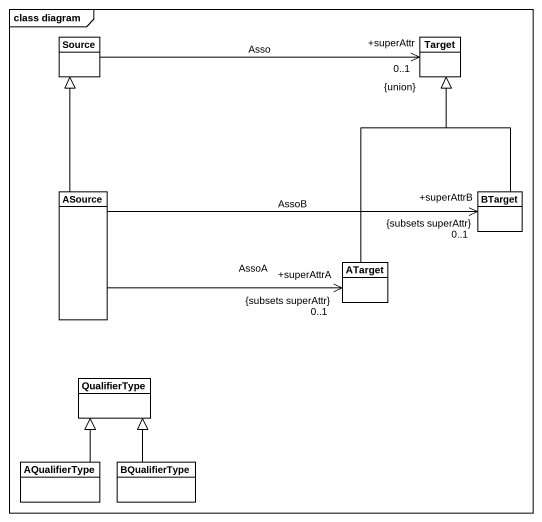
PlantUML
@startuml
mainframe class diagram
hide circle
hide empty members
class Source
class Target
class ASource
class BTarget
class ATarget
class QualifierType
class AQualifierType
class BQualifierType
Source -right-> "+superAttr\n0..1\n{union}" Target : Asso
ASource -up-|> Source
ASource -right-> "+superAttrB\n0..1\n{subsets superAttr}" BTarget : AssoB
ASource -right-> "+superAttrA\n0..1\n{subsets superAttr}" ATarget : AssoA
BTarget -up-|> Target
ATarget -up-|> Target
AQualifierType -up-|> QualifierType
BQualifierType -up-|> QualifierType
@enduml
